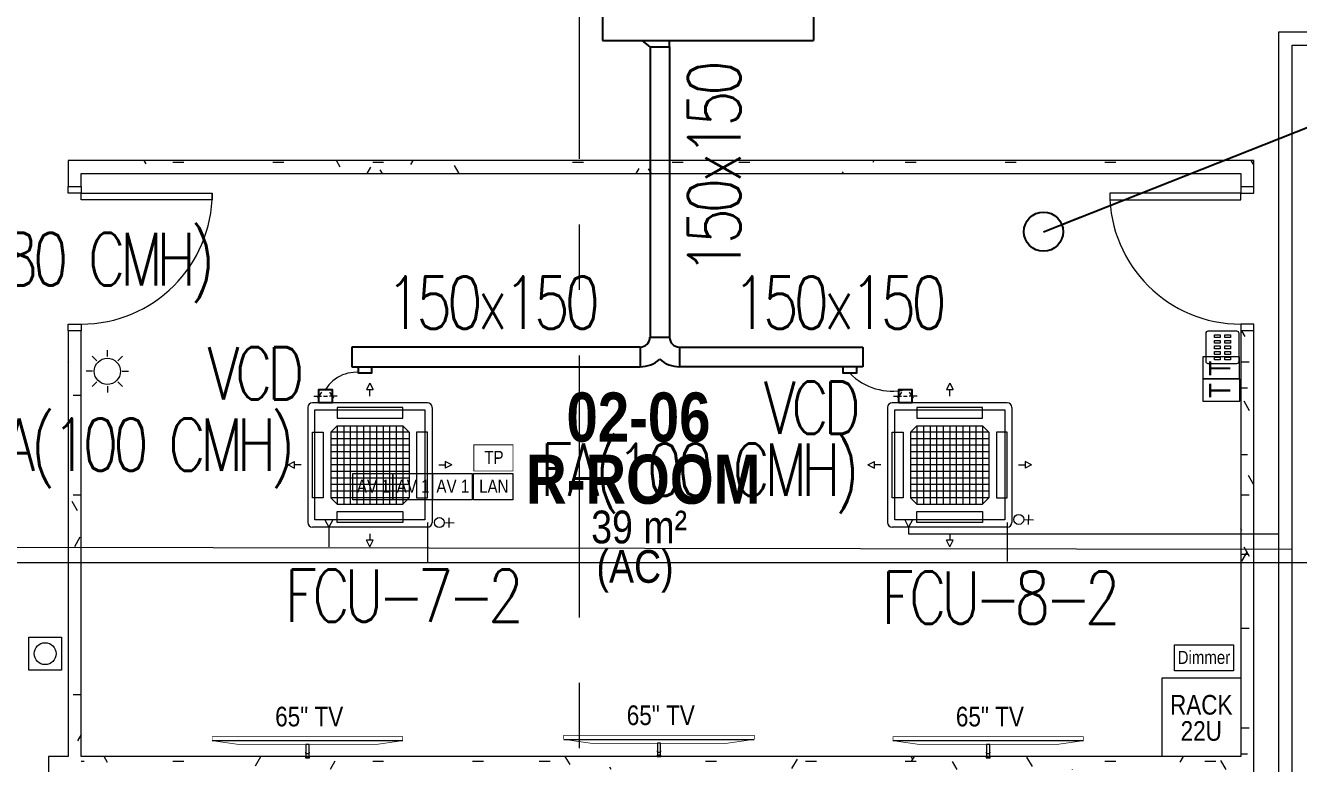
# Model space of a CAD drawing. Header units: millimetres. Extents: x 50620 to 404449, y -131543 to 97.
# Drawn here: x 351962 to 361678, y -85020 to -79384 of the extents above; entities that cross this region are included whole.
import ezdxf
from ezdxf.enums import TextEntityAlignment as Align

# ---------------------------------------------------------------- set-up
doc = ezdxf.new("R2010")
doc.units = ezdxf.units.MM
doc.linetypes.add('CONTINOUS', pattern=[0])
doc.linetypes.add('IDA - Grid Line', pattern=[3500, 2000, -500, 500, -500])
for name, color, linetype, lineweight in [('1599_DB_A_BLK2_HQ_R21-2ND STOREY 20230517--$0$A-_DETA----_ED-1', 8, 'Continuous', 9), ('1599_DB_A_BLK2_HQ_R21-2ND STOREY 20230517--$0$A-_DOOR----_E', 8, 'Continuous', 9), ('1599_DB_A_BLK2_HQ_R21-2ND STOREY 20230517--$0$S-_COLN----_E', 8, 'Continuous', 9), ('A-_ROOMNAME_A', 8, 'Continuous', 9), ('A-_WALL----_H-1', 8, 'Continuous', 9), ('AV_EQUIP', 8, 'Continuous', 9), ('M-_ACMV TX', 6, 'Continuous', 25), ('M-_ACON----_E-N', 7, 'Continuous', 9), ('M-_ARCHI', 8, 'Continuous', 5), ('M-AC-TEXT', 5, 'CONTINOUS', 25), ('M-ACMV_CDP', 190, 'DRAIN_PIPE', 13), ('M-ACMV_FAD', 3, 'Continuous', 25), ('M-ACMV_FCU', 5, 'Continuous', 25), ('M-ACMV_FLEXD', 222, 'Continuous', 25), ('M-ACMV_PW', 8, 'REFRIGERANT', 25), ('M-ACMV_REF-P', 134, '500-1-RP', 9), ('M-ACMV_REMOTE', 222, 'Continuous', 5), ('M-FA TEXT', 3, 'Continuous', 25), ('M_ACMV_ANNOTATION', 7, 'Continuous', 20), ('SCREEN', 8, 'Continuous', 5)]:
    doc.layers.add(name, color=color, linetype=linetype, lineweight=lineweight)
doc.layers.add('S-_ANOTGRID_E-1', color=9, linetype='IDA - Grid Line', lineweight=5, true_color=0x808080)
doc.styles.add('Arial', font='arial.ttf', dxfattribs={"width": 0.8, "height": 300})
doc.styles.add('Arial Narrow_2', font='ARIALN.TTF', dxfattribs={"height": 90})
doc.styles.add('Arial Narrow_4', font='ARIALN.TTF', dxfattribs={"height": 375})
doc.styles.add('Arial Narrow_B_2', font='ARIALNB.TTF', dxfattribs={"height": 500})
doc.styles.add('ROMANS', font='romans.shx', dxfattribs={"width": 0.8})
doc.styles.get("Standard").update_dxf_attribs({"font": 'arial.ttf'})
doc.styles.add('Tec Revox', font='ARIALN.TTF')
doc.linetypes.add('500-1-RP', pattern='A,0.75,-0.5,0.75,-0.5,0.75,-0.5,0.75,-1.7,["RP",Standard,S=1,R=0,X=-1,Y=-0.5],-1.7', length=7.9)
doc.linetypes.add('BATTING', pattern='A,0.0001,-0.1,[134,ltypeshp.shx,S=0.1,R=0,X=-0.1,Y=0],-0.2,[134,ltypeshp.shx,S=0.1,R=180,X=0.1,Y=0],-0.1', length=0.4001)
doc.linetypes.add('DRAIN_PIPE', pattern='A,0.5,-0.2,["D",Standard,S=0.1,R=0,X=-0.1,Y=-0.05],-0.25', length=0.95)
doc.linetypes.add('REFRIGERANT', pattern='A,15,-5.08,["R",Standard,S=2.54,R=0,X=-2.54,Y=-1.27],-5.08', length=25.16)
doc.dimstyles.get("Standard").update_dxf_attribs({"dimtxt": 200, "dimasz": 150, "dimexe": 0.18, "dimexo": 0.0625, "dimgap": 10, "dimtad": 1, "dimtih": 1, "dimtoh": 1, "dimdec": 0, "dimzin": 0, "dimdsep": 46, "dimtxsty": 'Standard', "dimcen": 0.09, "dimclrd": 256, "dimclre": 256, "dimclrt": 256, "dimadec": 0, "dimazin": 0, "dimtfac": 1, "dimtdec": 0, "dimtofl": 0, "dimtmove": 0, "dimatfit": 3, "dimfxl": 1, "dimtolj": 1, "dimtzin": 0, "dimarcsym": 1})
pattern_1 = [(6e-11, (-28420.7, -3975.34), (1016, 254), [83.82, -678.18, 83.82, -678.18, -4064]), (6e-11, (-28420.7, -3975.34), (1016, 254), [-1524, 83.82, -1440.18, 83.82, -678.18, -1778]), (6e-11, (-28420.7, -3975.34), (1016, 254), [-3810, 83.82, -424.18, 83.82, -1186.18]), (120, (-28039.7, -3848.34), (-727.9705, 752.8818), [83.82, -678.18, 83.82, -678.18, -4064]), (120, (-28039.7, -3848.34), (-727.9705, 752.8818), [-1524, 83.82, -1440.18, 83.82, -678.18, -1778]), (120, (-28039.7, -3848.34), (-727.9705, 752.8818), [-3810, 83.82, -424.18, 83.82, -1186.18]), (240, (-27912.7, -3340.34), (-288.0295, -1006.8818), [83.82, -678.18, 83.82, -678.18, -4064]), (240, (-27912.7, -3340.34), (-288.0295, -1006.8818), [-1524, 83.82, -1440.18, 83.82, -678.18, -1778]), (240, (-27912.7, -3340.34), (-288.0295, -1006.8818), [-3810, 83.82, -424.18, 83.82, -1186.18])]

# ---------------------------------------------------------------- blocks, each defined once
blk = doc.blocks.new('A$Ca8a76259')
at = {"layer": 'M-ACMV_FCU', "lineweight": 18}
for p, q in [((0, 625), (-25, 575)), ((0, 625), (25, 575)), ((-25, 575), (25, 575)), ((0, 525), (0, 575)), ((-475, 439), (-475, -439)), ((439, 475), (-439, 475)), ((439, 475), (439, 475)), ((475, 439), (475, 439)), ((475, 439), (475, -439)), ((-298.5, 250), (-250, 298.5)), ((-250, 298.5), (250, 298.5)), ((-250, 298.5), (-250, -298.5)), ((-200, 298.5), (-200, -298.5)), ((-150, 298.5), (-150, -298.5)), ((-100, 298.5), (-100, -298.5)), ((-50, 298.5), (-50, -298.5)), ((0, 298.5), (0, -298.5)), ((50, 298.5), (50, -298.5)), ((100, 298.5), (100, -298.5)), ((150, 298.5), (150, -298.5)), ((200, 298.5), (200, -298.5)), ((250, 298.5), (298.5, 250)), ((250, 298.5), (250, -298.5)), ((-298.5, 250), (-298.5, -250)), ((298.5, 250), (-298.5, 250)), ((298.5, 200), (-298.5, 200)), ((298.5, 250), (298.5, -250)), ((298.5, 150), (-298.5, 150)), ((298.5, 100), (-298.5, 100)), ((-625, 0), (-575, 25)), ((-625, 0), (-575, -25)), ((-575, -25), (-575, 25)), ((-525, 0), (-575, 0)), ((298.5, 50), (-298.5, 50)), ((298.5, 0), (-298.5, 0)), ((525, 0), (575, 0)), ((575, 25), (575, -25)), ((625, 0), (575, 25)), ((625, 0), (575, -25)), ((298.5, -50), (-298.5, -50)), ((298.5, -100), (-298.5, -100)), ((298.5, -150), (-298.5, -150)), ((298.5, -200), (-298.5, -200)), ((-250, -298.5), (-298.5, -250)), ((298.5, -250), (-298.5, -250)), ((250, -298.5), (298.5, -250)), ((-250, -298.5), (250, -298.5)), ((439, -475), (-439, -475)), ((25, -575), (-25, -575)), ((0, -625), (-25, -575)), ((0, -525), (0, -575)), ((0, -625), (25, -575))]:
    blk.add_line(p, q, dxfattribs=at)
for points in [[(420, 420), (420, -420), (-420, -420), (-420, 420)], [(-250, 356), (250, 356), (250, 439), (-250, 439)], [(-356, 250), (-356, -250), (-439, -250), (-439, 250)], [(356, 250), (356, -250), (439, -250), (439, 250)], [(-250, -356), (250, -356), (250, -439), (-250, -439)]]:
    blk.add_lwpolyline(points, close=True, dxfattribs=at)
for centre, start, end in [((-439, 439), 90, 180), ((439, 439), 0, 90), ((-439, -439), 180, 270), ((439, -439), 270, 0)]:
    blk.add_arc(centre, 36, start, end, dxfattribs=at)
blk = doc.blocks.new('SSO')
at = {"layer": 'M-ACMV_PW', "color": 1, "linetype": 'ByBlock', "lineweight": 5}
for points in [[(1064816, 20822), (1064727, 20823)], [(1064816, 20822), (1064727, 20823)], [(1064771, 20778), (1064772, 20867)], [(1064771, 20778), (1064772, 20867)], [(1064771, 20778), (1064772, 20867)], [(1064771, 20778), (1064772, 20867)], [(1064771, 20778), (1064772, 20867)], [(1064771, 20778), (1064772, 20867)]]:
    blk.add_lwpolyline(points, dxfattribs=at)
blk.add_circle((1064770, 20734), 44.6, dxfattribs=at)
blk.add_circle((1064770, 20734), 44.6, dxfattribs=at)
blk = doc.blocks.new('A$C49267d6b')
at = {"layer": 'M-_ACON----_E-N', "lineweight": 0}
for p, q in [((-25.4, 76.2), (12.7, 101.6)), ((0, 127), (0, 76.2)), ((-25.4, 25.4), (12.7, 0)), ((0, 63.5), (0, 38.1)), ((0, -25.4), (0, 25.4))]:
    blk.add_line(p, q, dxfattribs=at)
blk = doc.blocks.new('A$C81577ca4')
at = {"layer": 'M-ACMV_REF-P', "lineweight": 0, "ltscale": 0.75}
for p, q in [((19, -95), (-36, -125)), ((-36, -125), (-86, -125)), ((19, -155), (-36, -125))]:
    blk.add_line(p, q, dxfattribs=at)
blk = doc.blocks.new('Thermostat')
at = {"color": 222, "lineweight": 0}
blk.add_lwpolyline([(817450, 27872), (817750, 27872), (817750, 27372), (817450, 27372)], close=True, dxfattribs=at)
at = {"color": 222, "lineweight": 0, "insert": (817504, 27788), "char_height": 291, "attachment_point": 1, "style": 'Arial Narrow_2'}
blk.add_mtext_dynamic_manual_height_columns('T', width=565.64, gutter_width=1.94, heights=[0], dxfattribs=at)
blk = doc.blocks.new('1599_DB_A_BLK2_HQ_R21-2ND STOREY 20230517--$0$IDA - Manual Call Point1 - IDA - Manual Call Point-2587578-LINKVIEW_BLK2_2ND STOREY')
at = {"layer": '1599_DB_A_BLK2_HQ_R21-2ND STOREY 20230517--$0$A-_DETA----_ED-1'}
for p, q in [((-125, -300), (-125, -50)), ((-125, -50), (125, -50)), ((125, -50), (125, -300)), ((125, -300), (-125, -300))]:
    blk.add_line(p, q, dxfattribs=at)
blk.add_circle((0, -175), 83.3, dxfattribs=at)
blk = doc.blocks.new('1599_DB_A_BLK2_HQ_R21-2ND STOREY 20230517--$0$IDA - F - Single - Swing - 1100L X 2200H - B2-TD01-3240950-LINKVIEW_BLK2_2ND STOREY')
at = {"layer": '1599_DB_A_BLK2_HQ_R21-2ND STOREY 20230517--$0$A-_DOOR----_E'}
for p, q in [((500, 1050), (450, 1050)), ((450, 1050), (450, 50)), ((500, 50), (500, 1050)), ((-500, 50), (-550, 50)), ((-500, -50), (-500, 50)), ((450, 50), (500, 50)), ((550, 50), (500, 50)), ((500, 50), (500, -50)), ((-550, -50), (-500, -50)), ((500, -50), (550, -50))]:
    blk.add_line(p, q, dxfattribs=at)
blk.add_arc((500, 50), 1000, 90, 180, dxfattribs=at)
blk = doc.blocks.new('1599_DB_A_BLK2_HQ_R21-2ND STOREY 20230517--$0$IDA - F - Single - Swing - 1100L X 2200H - B2-TD01-3240952-LINKVIEW_BLK2_2ND STOREY')
at = {"layer": '1599_DB_A_BLK2_HQ_R21-2ND STOREY 20230517--$0$A-_DOOR----_E'}
for p, q in [((-550, 50), (-500, 50)), ((-500, 50), (-500, -50)), ((500, 50), (550, 50)), ((500, -50), (500, 50)), ((-500, -50), (-550, -50)), ((450, -50), (500, -50)), ((450, -1050), (450, -50)), ((500, -50), (500, -1050)), ((550, -50), (500, -50)), ((500, -1050), (450, -1050))]:
    blk.add_line(p, q, dxfattribs=at)
blk.add_arc((500, -50), 1000, 180, 270, dxfattribs=at)
blk = doc.blocks.new('1599_DB_A_BLK2_HQ_R21-2ND STOREY 20230517--$0$IDA - Strobe Light - IDA - Strobe Light-3509615-LINKVIEW_BLK2_2ND STOREY')
at = {"layer": '1599_DB_A_BLK2_HQ_R21-2ND STOREY 20230517--$0$A-_DETA----_ED-1'}
for p, q in [((-79.5, 279.5), (-114.9, 314.9)), ((0, 312.5), (0, 362.5)), ((79.5, 279.5), (114.9, 314.9)), ((-112.5, 200), (-162.5, 200)), ((112.5, 200), (162.5, 200)), ((-79.5, 120.5), (-114.9, 85.1)), ((79.5, 120.5), (114.9, 85.1)), ((0, 87.5), (0, 37.5))]:
    blk.add_line(p, q, dxfattribs=at)
blk.add_circle((0, 200), 100, dxfattribs=at)
blk = doc.blocks.new('ARCHI 2ND_2024 09 11')
at = {"layer": '1599_DB_A_BLK2_HQ_R21-2ND STOREY 20230517--$0$S-_COLN----_E', "lineweight": 5}
h = blk.add_hatch(dxfattribs=at)
h.set_pattern_fill('FP_3', color=8, style=0, pattern_type=2)
h.set_pattern_definition(pattern_1)
h.paths.add_polyline_path([(-25861.6, -52516.7), (-23750, -52516.7), (-23750, -52416.7), (-32700, -52416.7), (-32700, -52516.7), (-32600, -52516.7)], flags=0)
h = blk.add_hatch(dxfattribs=at)
h.set_pattern_fill('FP_3', color=8, style=0, pattern_type=2)
h.set_pattern_definition(pattern_1)
h.paths.add_polyline_path([(-32600, -55766.7), (-32600, -53716.7), (-32700, -53716.7), (-32700, -55766.7), (-32650, -55766.7)], flags=0)
h = blk.add_hatch(dxfattribs=at)
h.set_pattern_fill('FP_3', color=8, style=0, pattern_type=2)
h.set_pattern_definition(pattern_1)
h.paths.add_polyline_path([(-23650, -55566.7), (-23650, -53716.7), (-23750, -53716.7), (-23750, -55566.7), (-23700, -55566.7)], flags=0)
h = blk.add_hatch(dxfattribs=at)
h.set_pattern_fill('FP_3', color=8, style=0, pattern_type=2)
h.set_pattern_definition(pattern_1)
h.paths.add_polyline_path([(-23750, -56666.7), (-23650, -56666.7), (-23650, -55566.7), (-23750, -55566.7)], flags=0)
h = blk.add_hatch(dxfattribs=at)
h.set_pattern_fill('FP_3', color=8, style=0, pattern_type=2)
h.set_pattern_definition(pattern_1)
h.paths.add_polyline_path([(-32600, -56866.7), (-32600, -55766.7), (-32700, -55766.7), (-32700, -56866.7)], flags=0)
h = blk.add_hatch(dxfattribs=at)
h.set_pattern_fill('FP_3', color=8, style=0, pattern_type=2)
h.set_pattern_definition(pattern_1)
h.paths.add_polyline_path([(-23700, -59366.7), (-23650, -59366.7), (-23650, -56666.7), (-23750, -56666.7), (-23750, -59366.7)], flags=0)
h = blk.add_hatch(dxfattribs=at)
h.set_pattern_fill('FP_3', color=8, style=0, pattern_type=2)
h.set_pattern_definition(pattern_1)
h.paths.add_polyline_path([(-23750, -57066.7), (-23750, -56966.7), (-32600, -56966.7), (-32600, -57066.7), (-25861.6, -57066.7)], flags=0)
at = {"layer": 'A-_WALL----_H-1', "lineweight": 5}
h = blk.add_hatch(dxfattribs=at)
h.set_pattern_fill('FP_3', color=256, style=0, pattern_type=2)
h.set_pattern_definition([(360, (102886.37, 38752.37), (1016, 254), [83.82, -678.18, 83.82, -678.18, -4064]), (360, (102886.37, 38752.37), (1016, 254), [-1524, 83.82, -1440.18, 83.82, -678.18, -1778]), (360, (102886.37, 38752.37), (1016, 254), [-3810, 83.82, -424.18, 83.82, -1186.18]), (120, (103267.37, 38879.37), (-727.97045, 752.8818), [83.82, -678.18, 83.82, -678.18, -4064]), (120, (103267.37, 38879.37), (-727.97045, 752.8818), [-1524, 83.82, -1440.18, 83.82, -678.18, -1778]), (120, (103267.37, 38879.37), (-727.97045, 752.8818), [-3810, 83.82, -424.18, 83.82, -1186.18]), (240, (103394.37, 39387.37), (-288.02955, -1006.8818), [83.82, -678.18, 83.82, -678.18, -4064]), (240, (103394.37, 39387.37), (-288.02955, -1006.8818), [-1524, 83.82, -1440.18, 83.82, -678.18, -1778]), (240, (103394.37, 39387.37), (-288.02955, -1006.8818), [-3810, 83.82, -424.18, 83.82, -1186.18])])
h.paths.add_polyline_path([(-23650, -63381.7), (-23650, -62981.7), (-23750, -62981.7), (-23750, -63381.7)])
h.paths.add_polyline_path([(-23650, -61881.7), (-23650, -61866.7), (-23750, -61866.7), (-23750, -61881.7), (-23700, -61881.7)])
h.paths.add_polyline_path([(-23750, -60766.7), (-23650, -60766.7), (-23650, -60466.7), (-23750, -60466.7), (-23750, -60680.4)])
h.paths.add_polyline_path([(-23750, -59366.7), (-23650, -59366.7), (-23650, -56666.7), (-23750, -56666.7), (-23750, -59272.5)])
h.paths.add_polyline_path([(-23650, -55566.7), (-23650, -53716.7), (-23750, -53716.7), (-23750, -55566.7), (-23700, -55566.7)])
h.paths.add_polyline_path([(-23750, -52616.7), (-23650, -52616.7), (-23650, -52416.7), (-23750, -52416.7), (-23750, -52516.7)])
at = {"layer": '1599_DB_A_BLK2_HQ_R21-2ND STOREY 20230517--$0$S-_COLN----_E', "color": 8, "lineweight": 5}
for p, q in [((-32700, -52416.7), (-32700, -52616.7)), ((-23650, -52416.7), (-32700, -52416.7)), ((-23650, -52616.7), (-23650, -52416.7)), ((-32600, -52616.7), (-32600, -52516.7)), ((-32600, -52516.7), (-23750, -52516.7)), ((-23750, -52516.7), (-23750, -52616.7)), ((-32700, -52616.7), (-32600, -52616.7)), ((-23750, -52616.7), (-23650, -52616.7)), ((-32600, -53716.7), (-32700, -53716.7)), ((-32700, -53716.7), (-32700, -56966.7)), ((-32600, -56966.7), (-32600, -53716.7)), ((-23750, -53716.7), (-23750, -56966.7)), ((-23650, -53716.7), (-23750, -53716.7)), ((-23650, -59366.7), (-23650, -53716.7)), ((-32850, -56966.7), (-32850, -57166.7)), ((-32700, -56966.7), (-32850, -56966.7)), ((-23750, -56966.7), (-32600, -56966.7))]:
    blk.add_line(p, q, dxfattribs=at)
at = {"layer": 'AV_EQUIP', "color": 8, "lineweight": 5}
blk.add_lwpolyline([(-24015.1, -53951.9), (-24015.1, -53736, -0.414214), (-23998.1, -53718.9), (-23782.2, -53718.9, -0.414214), (-23765.1, -53736), (-23765.1, -53951.9, -0.414214), (-23782.2, -53968.9), (-23998.1, -53968.9, -0.414214)], format="xyb", close=True, dxfattribs=at)
for points in [[(-23951.2, -53769.3), (-23951.2, -53748), (-23908.5, -53748), (-23908.5, -53769.3)], [(-23951.2, -53811.9), (-23951.2, -53790.6), (-23908.5, -53790.6), (-23908.5, -53811.9)], [(-23871.8, -53769.3), (-23871.8, -53748), (-23829.1, -53748), (-23829.1, -53769.3)], [(-23871.8, -53811.9), (-23871.8, -53790.6), (-23829.1, -53790.6), (-23829.1, -53811.9)], [(-23951.2, -53854.6), (-23951.2, -53833.3), (-23908.5, -53833.3), (-23908.5, -53854.6)], [(-23951.2, -53897.3), (-23951.2, -53875.9), (-23908.5, -53875.9), (-23908.5, -53897.3)], [(-23951.2, -53939.9), (-23951.2, -53918.6), (-23908.5, -53918.6), (-23908.5, -53939.9)], [(-23871.8, -53854.6), (-23871.8, -53833.3), (-23829.1, -53833.3), (-23829.1, -53854.6)], [(-23871.8, -53897.3), (-23871.8, -53875.9), (-23829.1, -53875.9), (-23829.1, -53897.3)], [(-23871.8, -53939.9), (-23871.8, -53918.6), (-23829.1, -53918.6), (-23829.1, -53939.9)], [(-30525.8, -54806.8), (-30222.5, -54806.8), (-30222.5, -55009), (-30525.8, -55009)], [(-30222.5, -54806.8), (-29919.1, -54806.8), (-29919.1, -55009), (-30222.5, -55009)], [(-29919.1, -54806.8), (-29615.8, -54806.8), (-29615.8, -55009), (-29919.1, -55009)], [(-29604.7, -54807.9), (-29304.7, -54807.9), (-29304.7, -55007.9), (-29604.7, -55007.9)], [(-24255.3, -56114.8), (-23805.3, -56114.8), (-23805.3, -56314.8), (-24255.3, -56314.8)], [(-24350, -56366.7), (-23750, -56366.7), (-23750, -56966.7), (-24350, -56966.7)]]:
    blk.add_lwpolyline(points, close=True, dxfattribs=at)
at = {"layer": 'AV_EQUIP', "color": 8, "lineweight": 5, "const_width": 6}
blk.add_lwpolyline([(-29603.6, -54587.9), (-29303.6, -54587.9), (-29303.6, -54787.9), (-29603.6, -54787.9)], close=True, dxfattribs=at)
at = {"layer": 'S-_ANOTGRID_E-1', "color": 8, "lineweight": 5}
blk.add_line((-28800, 26594.8), (-28800, -83806.9), dxfattribs=at)
at = {"layer": 'SCREEN', "color": 8, "lineweight": 5}
for p, q in [((-31600.1, -56846.7), (-30146.1, -56846.6)), ((-30885.6, -56876.7), (-30885.6, -56966.7)), ((-30860.6, -56876.7), (-30885.6, -56876.7)), ((-30860.6, -56966.7), (-30860.6, -56876.7)), ((-28917, -56836.7), (-27463, -56836.7)), ((-28202.5, -56866.7), (-28202.5, -56956.7)), ((-28177.5, -56866.7), (-28202.5, -56866.7)), ((-28177.5, -56956.7), (-28177.5, -56866.7)), ((-26405.3, -56846.7), (-24951.3, -56846.6)), ((-25690.8, -56876.7), (-25690.8, -56966.7)), ((-25665.8, -56876.7), (-25690.8, -56876.7)), ((-25665.8, -56966.7), (-25665.8, -56876.7)), ((-30888.1, -56966.7), (-30888.1, -56976.7)), ((-30858.1, -56966.7), (-30888.1, -56966.7)), ((-30888.1, -56976.7), (-30858.1, -56976.7)), ((-30885.6, -56966.7), (-30860.6, -56966.7)), ((-30858.1, -56976.7), (-30858.1, -56966.7)), ((-28205, -56956.7), (-28205, -56966.7)), ((-28175, -56956.7), (-28205, -56956.7)), ((-28205, -56966.7), (-28175, -56966.7)), ((-28202.5, -56956.7), (-28177.5, -56956.7)), ((-28175, -56966.7), (-28175, -56956.7)), ((-25693.3, -56966.7), (-25693.3, -56976.7)), ((-25663.3, -56966.7), (-25693.3, -56966.7)), ((-25693.3, -56976.7), (-25663.3, -56976.7)), ((-25690.8, -56966.7), (-25665.8, -56966.7)), ((-25663.3, -56976.7), (-25663.3, -56966.7))]:
    blk.add_line(p, q, dxfattribs=at)
at = {"layer": 'SCREEN', "color": 8, "lineweight": 5, "const_width": 5}
for points in [[(-31600.1, -56846.7), (-31600.1, -56816.7), (-30146.1, -56816.6), (-30146.1, -56846.6)], [(-28917, -56836.7), (-28917, -56806.7), (-27463, -56806.7), (-27463, -56836.7)], [(-28917, -56836.7), (-28709.5, -56866.7)], [(-27670.5, -56866.7), (-27463, -56836.7)], [(-26405.3, -56846.7), (-26405.3, -56816.7), (-24951.3, -56816.6), (-24951.3, -56846.6)], [(-31600.1, -56846.7), (-31392.6, -56876.7)], [(-30353.6, -56876.7), (-31392.6, -56876.7)], [(-30353.6, -56876.7), (-30146.1, -56846.6)], [(-27670.5, -56866.7), (-28709.5, -56866.7)], [(-26405.3, -56846.7), (-26197.8, -56876.7)], [(-25158.8, -56876.7), (-26197.8, -56876.7)], [(-25158.8, -56876.7), (-24951.3, -56846.6)]]:
    blk.add_lwpolyline(points, dxfattribs=at)
at = {"layer": 'SCREEN', "color": 8, "lineweight": 5}
for points in [[(-28177.5, -56925.4), (-28177.6, -56926.7), (-28177.8, -56927.9), (-28178.1, -56929.1), (-28178.5, -56930.3), (-28179, -56931.4), (-28179.6, -56932.4), (-28180.4, -56933.4), (-28181.2, -56934.3), (-28182.1, -56935.1), (-28183, -56935.8), (-28184.1, -56936.4), (-28185.2, -56936.9), (-28186.3, -56937.4), (-28187.5, -56937.7), (-28188.7, -56937.9), (-28190, -56937.9), (-28191.3, -56937.9), (-28192.5, -56937.7), (-28193.7, -56937.4), (-28194.9, -56936.9), (-28196, -56936.4), (-28197, -56935.8), (-28198, -56935.1), (-28198.9, -56934.3), (-28199.7, -56933.4), (-28200.4, -56932.4), (-28201, -56931.4), (-28201.5, -56930.3), (-28202, -56929.1), (-28202.3, -56927.9), (-28202.5, -56926.7), (-28202.5, -56925.4)], [(-30860.6, -56935.4), (-30860.6, -56936.7), (-30860.8, -56937.9), (-30861.1, -56939.1), (-30861.6, -56940.3), (-30862.1, -56941.4), (-30862.7, -56942.4), (-30863.4, -56943.4), (-30864.2, -56944.2), (-30865.1, -56945.1), (-30866.1, -56945.8), (-30867.1, -56946.4), (-30868.2, -56946.9), (-30869.4, -56947.3), (-30870.6, -56947.7), (-30871.8, -56947.8), (-30873.1, -56947.9), (-30874.4, -56947.8), (-30875.6, -56947.7), (-30876.8, -56947.3), (-30878, -56946.9), (-30879, -56946.4), (-30880.1, -56945.8), (-30881, -56945.1), (-30881.9, -56944.2), (-30882.7, -56943.4), (-30883.5, -56942.4), (-30884.1, -56941.4), (-30884.6, -56940.3), (-30885, -56939.1), (-30885.3, -56937.9), (-30885.5, -56936.7), (-30885.6, -56935.4)], [(-25665.8, -56935.4), (-25665.9, -56936.7), (-25666, -56937.9), (-25666.4, -56939.1), (-25666.8, -56940.3), (-25667.3, -56941.4), (-25667.9, -56942.4), (-25668.7, -56943.4), (-25669.5, -56944.2), (-25670.4, -56945.1), (-25671.3, -56945.8), (-25672.3, -56946.4), (-25673.4, -56946.9), (-25674.6, -56947.3), (-25675.8, -56947.7), (-25677, -56947.8), (-25678.3, -56947.9), (-25679.6, -56947.8), (-25680.8, -56947.7), (-25682, -56947.3), (-25683.2, -56946.9), (-25684.3, -56946.4), (-25685.3, -56945.8), (-25686.3, -56945.1), (-25687.1, -56944.2), (-25687.9, -56943.4), (-25688.7, -56942.4), (-25689.3, -56941.4), (-25689.8, -56940.3), (-25690.2, -56939.1), (-25690.6, -56937.9), (-25690.7, -56936.7), (-25690.8, -56935.4)]]:
    blk.add_lwpolyline(points, dxfattribs=at)
at = {"layer": '1599_DB_A_BLK2_HQ_R21-2ND STOREY 20230517--$0$S-_COLN----_E', "color": 8, "lineweight": 5}
for name, p, rotation in [('1599_DB_A_BLK2_HQ_R21-2ND STOREY 20230517--$0$IDA - F - Single - Swing - 1100L X 2200H - B2-TD01-3240952-LINKVIEW_BLK2_2ND STOREY', (-32650, -53166.7), 90.0000000000586), ('1599_DB_A_BLK2_HQ_R21-2ND STOREY 20230517--$0$IDA - F - Single - Swing - 1100L X 2200H - B2-TD01-3240950-LINKVIEW_BLK2_2ND STOREY', (-23700, -53166.7), 90.0000000000586), ('1599_DB_A_BLK2_HQ_R21-2ND STOREY 20230517--$0$IDA - Strobe Light - IDA - Strobe Light-3509615-LINKVIEW_BLK2_2ND STOREY', (-32600, -54026.7), 270.0000000000586), ('1599_DB_A_BLK2_HQ_R21-2ND STOREY 20230517--$0$IDA - Manual Call Point1 - IDA - Manual Call Point-2587578-LINKVIEW_BLK2_2ND STOREY', (-32700, -56182.5), 270.0000000000586)]:
    blk.add_blockref(name, p, dxfattribs=dict(at, rotation=rotation))
at = {"layer": 'A-_ROOMNAME_A', "color": 8, "lineweight": 5, "attachment_point": 1}
for s, insert, char_height, width, style in [('02-06', (-28895.8, -54188.5), 375, 2906.117, 'Arial Narrow_B_2'), ('R-ROOM', (-29204.5, -54663.3), 375, 2906.117, 'Arial Narrow_B_2'), ('39 m²', (-28707.6, -55090.4), 250, 1362.869, 'Arial Narrow_4'), ('(AC)', (-28666.8, -55391.3), 250, 1102.32, 'Arial Narrow_4')]:
    blk.add_mtext(s, dxfattribs=dict(at, insert=insert, char_height=char_height, width=width, style=style))
at = {"layer": 'AV_EQUIP', "color": 8, "lineweight": 5, "style": 'Tec Revox'}
for s, height, p in [('TP', 100, (-29449.6, -54684)), ('AV 1', 101.11, (-30370.1, -54904)), ('AV 1', 101.11, (-30066.8, -54904)), ('AV 1', 101.11, (-29763.4, -54904)), ('LAN', 100, (-29450.7, -54904)), ('Dimmer', 100, (-24031.3, -56211))]:
    blk.add_text(s, height=height, dxfattribs=at).set_placement(p, align=Align.MIDDLE_CENTER)
for s, p in [('RACK', (-24051.7, -56647.8)), ('22U', (-24051.7, -56847.8))]:
    blk.add_text(s, height=150, dxfattribs=at).set_placement(p, align=Align.CENTER)
at = {"layer": 'SCREEN', "color": 8, "lineweight": 5, "style": 'Tec Revox'}
for p in [(-31119.2, -56737.8), (-28436.1, -56727.8), (-25924.4, -56737.8)]:
    blk.add_text('65" TV', height=150, rotation=0.00005, dxfattribs=at).set_placement(p)

msp = doc.modelspace()

# ---------------------------------------------------------------- block references
at = {"layer": 'M-_ARCHI', "lineweight": 5, "extrusion": (0.000419962, 1.0854e-05, 1), "rotation": 359.9999887056363}
msp.add_blockref('ARCHI 2ND_2024 09 11', (384987.1, -27998.1, 422.1), dxfattribs=at)

# ---------------------------------------------------------------- next in the draw order: linework, layer by layer
at = {"layer": 'M-ACMV_CDP', "ltscale": 2.5}
for p, q in [((355030.1, -83178.7), (355030.1, -83483.7, 6.6)), ((359455.1, -83178.7), (359455.1, -83476.2)), ((349791.3, -83483.7, 11.1), (362878.6, -83483.7))]:
    msp.add_line(p, q, dxfattribs=at)
at = {"layer": 'M-ACMV_FAD'}
for p, q in [((356367.1, -79198, -0.7), (356367.1, -79498, -0.7)), ((357977, -79198), (357977, -79498)), ((356367.1, -79498, -0.7), (357977, -79498)), ((356728.6, -79548, -8.2), (356669, -79498, -8.2)), ((356728.6, -79548, -8.2), (356878.6, -79548, -8.2)), ((356728.8, -79548, 15.9), (356728.8, -81764.7, 15.9)), ((356878.4, -79548, 15.9), (356878.4, -81764.7, 15.9)), ((356878.6, -79548, -8.2), (356878.6, -79498, -8.2)), ((356728.4, -81764.7), (356878.4, -81764.7)), ((356653.4, -81839.7), (354453.4, -81839.7)), ((354453.4, -81839.7), (354453.4, -81989.7)), ((356653.4, -81839.7), (356653.4, -81989.7)), ((356953.4, -81839.7), (356953.4, -81989.7)), ((356953.4, -81839.7), (358353.4, -81839.7)), ((358353.4, -81839.7), (358353.4, -81989.7)), ((354453.4, -81989.7), (356653.4, -81989.7)), ((358353.4, -81989.7), (356953.4, -81989.7))]:
    msp.add_line(p, q, dxfattribs=at)
for points in [[(354603.4, -81989.7), (354603.4, -82039.7), (354503.4, -82039.7), (354503.4, -81989.7)], [(358303.4, -81989.7), (358303.4, -82039.7), (358203.4, -82039.7), (358203.4, -81989.7)]]:
    msp.add_lwpolyline(points, dxfattribs=at)
for points in [[(354202.1, -82264.7), (354202.1, -82164.7), (354302.1, -82164.7), (354302.1, -82264.7)], [(358627.1, -82264.7), (358627.1, -82164.7), (358727.1, -82164.7), (358727.1, -82264.7)]]:
    msp.add_lwpolyline(points, close=True, dxfattribs=at)
for centre, radius, start, end in [((356653.4, -81764.7), 75, 270, 0), ((356953.4, -81764.7), 75, 180, 270), ((356653.4, -81764.7), 225, 270, 311.81031), ((356953.4, -81764.7), 225, 228.18969, 270)]:
    msp.add_arc(centre, radius, start, end, dxfattribs=at)
at = {"layer": 'M-ACMV_FLEXD', "color": 3, "linetype": 'BATTING', "lineweight": 0}
for centre, radius, start, end in [((354488, -82307.6), 275.8, 76.26508, 148.79414), ((358577, -81723.4), 452.5, 224.34785, 282.77526)]:
    msp.add_arc(centre, radius, start, end, dxfattribs=at)
at = {"layer": 'M-ACMV_REF-P', "color": 219, "ltscale": 0.25, "true_color": 0x642165}
for p, q in [((361528.6, -85264.7), (361528.6, -79434)), ((361528.6, -79434), (370253.6, -79434)), ((358702.1, -83264.7), (361528.6, -83264.7))]:
    msp.add_line(p, q, dxfattribs=at)
at = {"layer": 'M-ACMV_REF-P', "color": 159, "ltscale": 0.25, "true_color": 0x22346e}
for p, q in [((361628.6, -85364.7), (361628.6, -79534)), ((361628.6, -79534), (370413.6, -79534)), ((354277.1, -83264.7), (354277.1, -83364.7)), ((349895.4, -83364.9), (361628.6, -83383.6))]:
    msp.add_line(p, q, dxfattribs=at)

# ---------------------------------------------------------------- next in the draw order: block references
at = {"layer": 'M-_ACMV TX', "xscale": -1.181061443391948, "yscale": 1.181061443391948, "zscale": 1.181061443391948, "rotation": 90}
for p in [(354312.1, -82214.7), (358737.1, -82214.7)]:
    msp.add_blockref('A$C49267d6b', p, dxfattribs=at)
at = {"layer": 'M-ACMV_FAD', "rotation": 89.99999999999999}
for p in [(354152.1, -83178.7), (358577.1, -83178.7)]:
    msp.add_blockref('A$C81577ca4', p, dxfattribs=at)
at = {"layer": 'M-ACMV_FCU'}
for p in [(354591.1, -82739.7), (359016.1, -82739.7)]:
    msp.add_blockref('A$Ca8a76259', p, dxfattribs=at)
at = {"layer": 'M-ACMV_PW', "color": 1, "linetype": 'ByBlock', "lineweight": 5, "xscale": 0.85, "yscale": 0.85, "zscale": 0.85, "rotation": 270}
for p in [(337497, 821875.1), (341918.9, 821898.5)]:
    msp.add_blockref('SSO', p, dxfattribs=at)
at = {"layer": 'M-ACMV_REMOTE', "lineweight": 5, "xscale": -0.5625, "yscale": 0.5625, "zscale": 0.5625, "rotation": 90}
for p in [(376624.4, 377901), (376625.6, 377732.3)]:
    msp.add_blockref('Thermostat', p, dxfattribs=at)

# ---------------------------------------------------------------- next in the draw order: texts
at = {"layer": 'M-AC-TEXT', "char_height": 400, "attachment_point": 7, "line_spacing_factor": 0.8, "style": 'ROMANS', "bg_fill": 3, "box_fill_scale": 1, "bg_fill_color": 256, "bg_fill_transparency": 0}
for s, insert, width in [('{\\Fsimplex|c0;\\T0.8;FCU-7-2}', (353940.4, -83936.9), 1417.635), ('{\\Fsimplex|c0;\\T0.8;FCU-8-2}', (358494.6, -83952.1), 1383.225)]:
    msp.add_mtext(s, dxfattribs=dict(at, insert=insert, width=width))
at = {"layer": 'M-FA TEXT', "linetype": 'Continuous', "insert": (357418.4, -81286.5, 15.9), "char_height": 400, "width": 1688.036, "attachment_point": 7, "rotation": 90, "line_spacing_factor": 0.8, "style": 'Arial'}
msp.add_mtext('{\\Fsimplex|c0;\\T0.8;150x150}', dxfattribs=at)
at = {"layer": 'M-FA TEXT', "char_height": 400, "attachment_point": 7, "line_spacing_factor": 0.8, "style": 'ROMANS'}
for s, insert, width in [('{\\T0.8;FA(1080 CMH)}', (350735.6, -81501.7, 11.1), 2872.661), ('{\\Fsimplex|c0;\\T0.8;VCD}', (353350.8, -82239.6), 1349.021), ('{\\Fsimplex|c0;\\T0.8;VCD}', (357595.6, -82503.3, 549.7), 1349.021), ('{\\Fsimplex|c0;\\T0.8;FA(100 CMH)}', (351581.2, -82917.5), 2574.648), ('{\\Fsimplex|c0;\\T0.8;FA(100 CMH)}', (355887.7, -83109.4, 545.9), 2591.264)]:
    msp.add_mtext(s, dxfattribs=dict(at, insert=insert, width=width))
at = {"layer": 'M-FA TEXT', "linetype": 'Continuous', "char_height": 400, "attachment_point": 7, "line_spacing_factor": 0.8, "style": 'Arial'}
for insert, width in [((354711.4, -81699.7), 1712.748), ((357356.1, -81699.7), 1580.302)]:
    msp.add_mtext('{\\Fsimplex|c0;\\T0.8;150x150}', dxfattribs=dict(at, insert=insert, width=width))

# ---------------------------------------------------------------- next in the draw order: leaders
at = {"layer": 'M_ACMV_ANNOTATION'}
msp.add_leader([(359731.7, -80958.7, 271.7), (372262.3, -75998, 266.4), (380043.7, -75998, 263.1)], dimstyle='Standard', override={"dimasz": 300, "dimtad": 0, "dimldrblk": 'DotBlank', "dimfxl": 100, "dimarcsym": 2}, dxfattribs=at)

doc.saveas('drawing.dxf')
